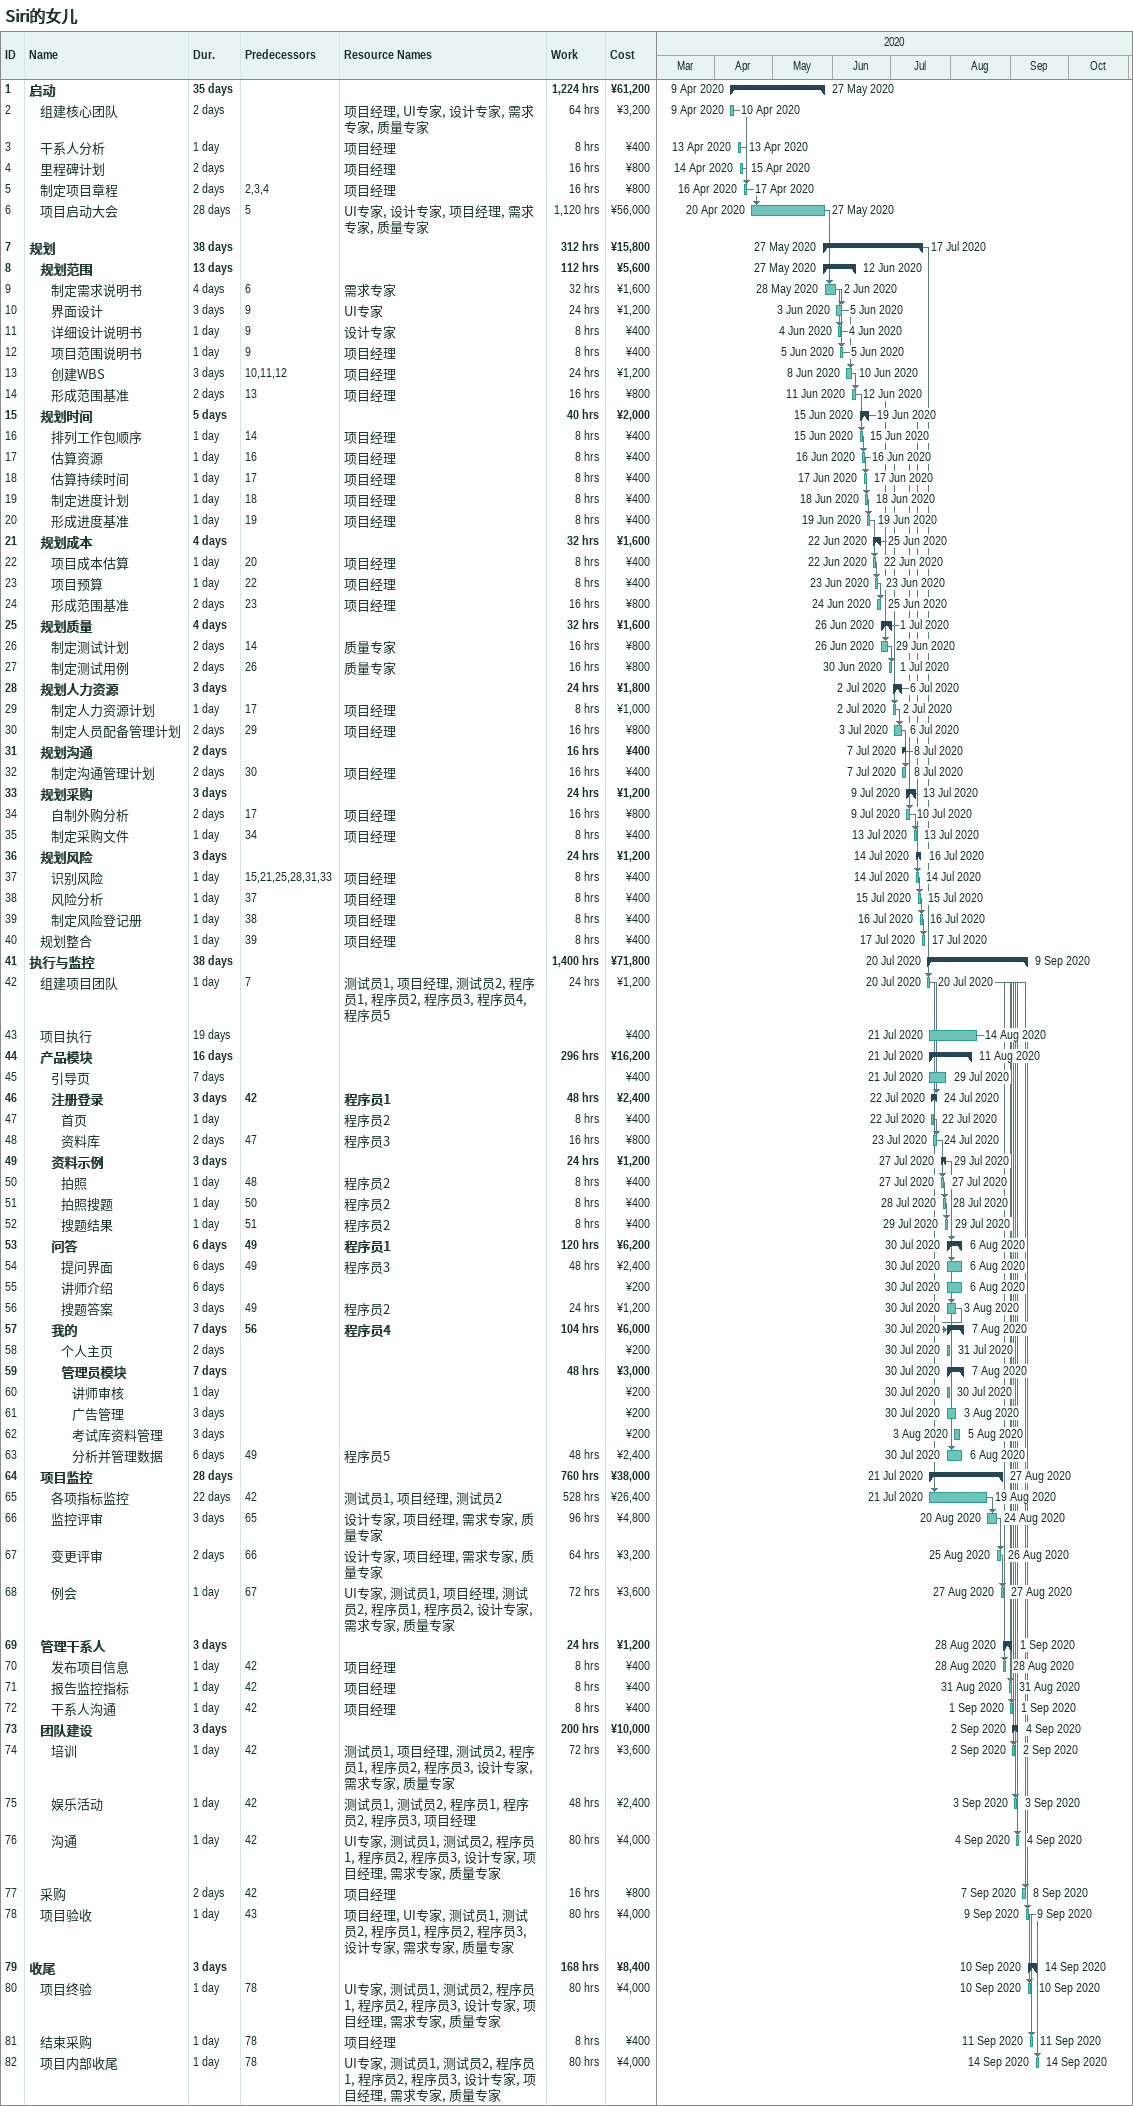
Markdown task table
Siri的女儿

| ID | Level | Task | Duration | Start | Finish | Predecessors | Resources | Work (h) | Cost (¥) |
|---|---|---|---|---|---|---|---|---|---|
| 1 | 1 | **启动** | 35d | 2020-04-09 | 2020-05-27 |  |  | 1224 | 61200 |
| 2 | 2 | 组建核心团队 | 2d | 2020-04-09 | 2020-04-10 |  | 项目经理, UI专家, 设计专家, 需求专家, 质量专家 | 64 | 3200 |
| 3 | 2 | 干系人分析 | 1d | 2020-04-13 | 2020-04-13 |  | 项目经理 | 8 | 400 |
| 4 | 2 | 里程碑计划 | 2d | 2020-04-14 | 2020-04-15 |  | 项目经理 | 16 | 800 |
| 5 | 2 | 制定项目章程 | 2d | 2020-04-16 | 2020-04-17 | 2, 3, 4 | 项目经理 | 16 | 800 |
| 6 | 2 | 项目启动大会 | 28d | 2020-04-20 | 2020-05-27 | 5 | UI专家, 设计专家, 项目经理, 需求专家, 质量专家 | 1120 | 56000 |
| 7 | 1 | **规划** | 38d | 2020-05-27 | 2020-07-17 |  |  | 312 | 15800 |
| 8 | 2 | **规划范围** | 13d | 2020-05-27 | 2020-06-12 |  |  | 112 | 5600 |
| 9 | 3 | 制定需求说明书 | 4d | 2020-05-28 | 2020-06-02 | 6 | 需求专家 | 32 | 1600 |
| 10 | 3 | 界面设计 | 3d | 2020-06-03 | 2020-06-05 | 9 | UI专家 | 24 | 1200 |
| 11 | 3 | 详细设计说明书 | 1d | 2020-06-04 | 2020-06-04 | 9 | 设计专家 | 8 | 400 |
| 12 | 3 | 项目范围说明书 | 1d | 2020-06-05 | 2020-06-05 | 9 | 项目经理 | 8 | 400 |
| 13 | 3 | 创建WBS | 3d | 2020-06-08 | 2020-06-10 | 10, 11, 12 | 项目经理 | 24 | 1200 |
| 14 | 3 | 形成范围基准 | 2d | 2020-06-11 | 2020-06-12 | 13 | 项目经理 | 16 | 800 |
| 15 | 2 | **规划时间** | 5d | 2020-06-15 | 2020-06-19 |  |  | 40 | 2000 |
| 16 | 3 | 排列工作包顺序 | 1d | 2020-06-15 | 2020-06-15 | 14 | 项目经理 | 8 | 400 |
| 17 | 3 | 估算资源 | 1d | 2020-06-16 | 2020-06-16 | 16 | 项目经理 | 8 | 400 |
| 18 | 3 | 估算持续时间 | 1d | 2020-06-17 | 2020-06-17 | 17 | 项目经理 | 8 | 400 |
| 19 | 3 | 制定进度计划 | 1d | 2020-06-18 | 2020-06-18 | 18 | 项目经理 | 8 | 400 |
| 20 | 3 | 形成进度基准 | 1d | 2020-06-19 | 2020-06-19 | 19 | 项目经理 | 8 | 400 |
| 21 | 2 | **规划成本** | 4d | 2020-06-22 | 2020-06-25 |  |  | 32 | 1600 |
| 22 | 3 | 项目成本估算 | 1d | 2020-06-22 | 2020-06-22 | 20 | 项目经理 | 8 | 400 |
| 23 | 3 | 项目预算 | 1d | 2020-06-23 | 2020-06-23 | 22 | 项目经理 | 8 | 400 |
| 24 | 3 | 形成范围基准 | 2d | 2020-06-24 | 2020-06-25 | 23 | 项目经理 | 16 | 800 |
| 25 | 2 | **规划质量** | 4d | 2020-06-26 | 2020-07-01 |  |  | 32 | 1600 |
| 26 | 3 | 制定测试计划 | 2d | 2020-06-26 | 2020-06-29 | 14 | 质量专家 | 16 | 800 |
| 27 | 3 | 制定测试用例 | 2d | 2020-06-30 | 2020-07-01 | 26 | 质量专家 | 16 | 800 |
| 28 | 2 | **规划人力资源** | 3d | 2020-07-02 | 2020-07-06 |  |  | 24 | 1800 |
| 29 | 3 | 制定人力资源计划 | 1d | 2020-07-02 | 2020-07-02 | 17 | 项目经理 | 8 | 1000 |
| 30 | 3 | 制定人员配备管理计划 | 2d | 2020-07-03 | 2020-07-06 | 29 | 项目经理 | 16 | 800 |
| 31 | 2 | **规划沟通** | 2d | 2020-07-07 | 2020-07-08 |  |  | 16 | 400 |
| 32 | 3 | 制定沟通管理计划 | 2d | 2020-07-07 | 2020-07-08 | 30 | 项目经理 | 16 | 400 |
| 33 | 2 | **规划采购** | 3d | 2020-07-09 | 2020-07-13 |  |  | 24 | 1200 |
| 34 | 3 | 自制外购分析 | 2d | 2020-07-09 | 2020-07-10 | 17 | 项目经理 | 16 | 800 |
| 35 | 3 | 制定采购文件 | 1d | 2020-07-13 | 2020-07-13 | 34 | 项目经理 | 8 | 400 |
| 36 | 2 | **规划风险** | 3d | 2020-07-14 | 2020-07-16 |  |  | 24 | 1200 |
| 37 | 3 | 识别风险 | 1d | 2020-07-14 | 2020-07-14 | 15, 21, 25, 28, 31, 33 | 项目经理 | 8 | 400 |
| 38 | 3 | 风险分析 | 1d | 2020-07-15 | 2020-07-15 | 37 | 项目经理 | 8 | 400 |
| 39 | 3 | 制定风险登记册 | 1d | 2020-07-16 | 2020-07-16 | 38 | 项目经理 | 8 | 400 |
| 40 | 2 | 规划整合 | 1d | 2020-07-17 | 2020-07-17 | 39 | 项目经理 | 8 | 400 |
| 41 | 1 | **执行与监控** | 38d | 2020-07-20 | 2020-09-09 |  |  | 1400 | 71800 |
| 42 | 2 | 组建项目团队 | 1d | 2020-07-20 | 2020-07-20 | 7 | 测试员1, 项目经理, 测试员2, 程序员1, 程序员2, 程序员3, 程序员4, 程序员5 | 24 | 1200 |
| 43 | 2 | 项目执行 | 19d | 2020-07-21 | 2020-08-14 |  |  |  | 400 |
| 44 | 2 | **产品模块** | 16d | 2020-07-21 | 2020-08-11 |  |  | 296 | 16200 |
| 45 | 3 | 引导页 | 7d | 2020-07-21 | 2020-07-29 |  |  |  | 400 |
| 46 | 3 | **注册登录** | 3d | 2020-07-22 | 2020-07-24 | 42 | 程序员1 | 48 | 2400 |
| 47 | 4 | 首页 | 1d | 2020-07-22 | 2020-07-22 |  | 程序员2 | 8 | 400 |
| 48 | 4 | 资料库 | 2d | 2020-07-23 | 2020-07-24 | 47 | 程序员3 | 16 | 800 |
| 49 | 3 | **资料示例** | 3d | 2020-07-27 | 2020-07-29 |  |  | 24 | 1200 |
| 50 | 4 | 拍照 | 1d | 2020-07-27 | 2020-07-27 | 48 | 程序员2 | 8 | 400 |
| 51 | 4 | 拍照搜题 | 1d | 2020-07-28 | 2020-07-28 | 50 | 程序员2 | 8 | 400 |
| 52 | 4 | 搜题结果 | 1d | 2020-07-29 | 2020-07-29 | 51 | 程序员2 | 8 | 400 |
| 53 | 3 | **问答** | 6d | 2020-07-30 | 2020-08-06 | 49 | 程序员1 | 120 | 6200 |
| 54 | 4 | 提问界面 | 6d | 2020-07-30 | 2020-08-06 | 49 | 程序员3 | 48 | 2400 |
| 55 | 4 | 讲师介绍 | 6d | 2020-07-30 | 2020-08-06 |  |  |  | 200 |
| 56 | 4 | 搜题答案 | 3d | 2020-07-30 | 2020-08-03 | 49 | 程序员2 | 24 | 1200 |
| 57 | 3 | **我的** | 7d | 2020-07-30 | 2020-08-07 | 56 | 程序员4 | 104 | 6000 |
| 58 | 4 | 个人主页 | 2d | 2020-07-30 | 2020-07-31 |  |  |  | 200 |
| 59 | 4 | **管理员模块** | 7d | 2020-07-30 | 2020-08-07 |  |  | 48 | 3000 |
| 60 | 5 | 讲师审核 | 1d | 2020-07-30 | 2020-07-30 |  |  |  | 200 |
| 61 | 5 | 广告管理 | 3d | 2020-07-30 | 2020-08-03 |  |  |  | 200 |
| 62 | 5 | 考试库资料管理 | 3d | 2020-08-03 | 2020-08-05 |  |  |  | 200 |
| 63 | 5 | 分析并管理数据 | 6d | 2020-07-30 | 2020-08-06 | 49 | 程序员5 | 48 | 2400 |
| 64 | 2 | **项目监控** | 28d | 2020-07-21 | 2020-08-27 |  |  | 760 | 38000 |
| 65 | 3 | 各项指标监控 | 22d | 2020-07-21 | 2020-08-19 | 42 | 测试员1, 项目经理, 测试员2 | 528 | 26400 |
| 66 | 3 | 监控评审 | 3d | 2020-08-20 | 2020-08-24 | 65 | 设计专家, 项目经理, 需求专家, 质量专家 | 96 | 4800 |
| 67 | 3 | 变更评审 | 2d | 2020-08-25 | 2020-08-26 | 66 | 设计专家, 项目经理, 需求专家, 质量专家 | 64 | 3200 |
| 68 | 3 | 例会 | 1d | 2020-08-27 | 2020-08-27 | 67 | UI专家, 测试员1, 项目经理, 测试员2, 程序员1, 程序员2, 设计专家, 需求专家, 质量专家 | 72 | 3600 |
| 69 | 2 | **管理干系人** | 3d | 2020-08-28 | 2020-09-01 |  |  | 24 | 1200 |
| 70 | 3 | 发布项目信息 | 1d | 2020-08-28 | 2020-08-28 | 42 | 项目经理 | 8 | 400 |
| 71 | 3 | 报告监控指标 | 1d | 2020-08-31 | 2020-08-31 | 42 | 项目经理 | 8 | 400 |
| 72 | 3 | 干系人沟通 | 1d | 2020-09-01 | 2020-09-01 | 42 | 项目经理 | 8 | 400 |
| 73 | 2 | **团队建设** | 3d | 2020-09-02 | 2020-09-04 |  |  | 200 | 10000 |
| 74 | 3 | 培训 | 1d | 2020-09-02 | 2020-09-02 | 42 | 测试员1, 项目经理, 测试员2, 程序员1, 程序员2, 程序员3, 设计专家, 需求专家, 质量专家 | 72 | 3600 |
| 75 | 3 | 娱乐活动 | 1d | 2020-09-03 | 2020-09-03 | 42 | 测试员1, 测试员2, 程序员1, 程序员2, 程序员3, 项目经理 | 48 | 2400 |
| 76 | 3 | 沟通 | 1d | 2020-09-04 | 2020-09-04 | 42 | UI专家, 测试员1, 测试员2, 程序员1, 程序员2, 程序员3, 设计专家, 项目经理, 需求专家, 质量专家 | 80 | 4000 |
| 77 | 2 | 采购 | 2d | 2020-09-07 | 2020-09-08 | 42 | 项目经理 | 16 | 800 |
| 78 | 2 | 项目验收 | 1d | 2020-09-09 | 2020-09-09 | 43 | 项目经理, UI专家, 测试员1, 测试员2, 程序员1, 程序员2, 程序员3, 设计专家, 需求专家, 质量专家 | 80 | 4000 |
| 79 | 1 | **收尾** | 3d | 2020-09-10 | 2020-09-14 |  |  | 168 | 8400 |
| 80 | 2 | 项目终验 | 1d | 2020-09-10 | 2020-09-10 | 78 | UI专家, 测试员1, 测试员2, 程序员1, 程序员2, 程序员3, 设计专家, 项目经理, 需求专家, 质量专家 | 80 | 4000 |
| 81 | 2 | 结束采购 | 1d | 2020-09-11 | 2020-09-11 | 78 | 项目经理 | 8 | 400 |
| 82 | 2 | 项目内部收尾 | 1d | 2020-09-14 | 2020-09-14 | 78 | UI专家, 测试员1, 测试员2, 程序员1, 程序员2, 程序员3, 设计专家, 项目经理, 需求专家, 质量专家 | 80 | 4000 |
